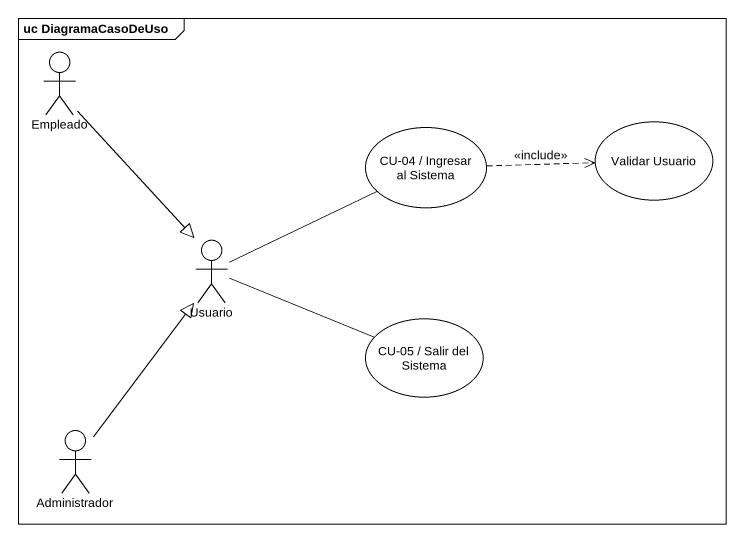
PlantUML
@startuml
mainframe uc DiagramaCasoDeUso
actor Empleado
usecase "CU-04 / Ingresar al Sistema" as CU_04_Ingresar_al_Sistema
usecase "Validar Usuario" as Validar_Usuario
actor Usuario
usecase "CU-05 / Salir del Sistema" as CU_05_Salir_del_Sistema
actor Administrador
Empleado --|> Usuario
CU_04_Ingresar_al_Sistema .right.> Validar_Usuario : <<include>>
Usuario -right- CU_04_Ingresar_al_Sistema
Usuario -right- CU_05_Salir_del_Sistema
Administrador -up-|> Usuario
@enduml
